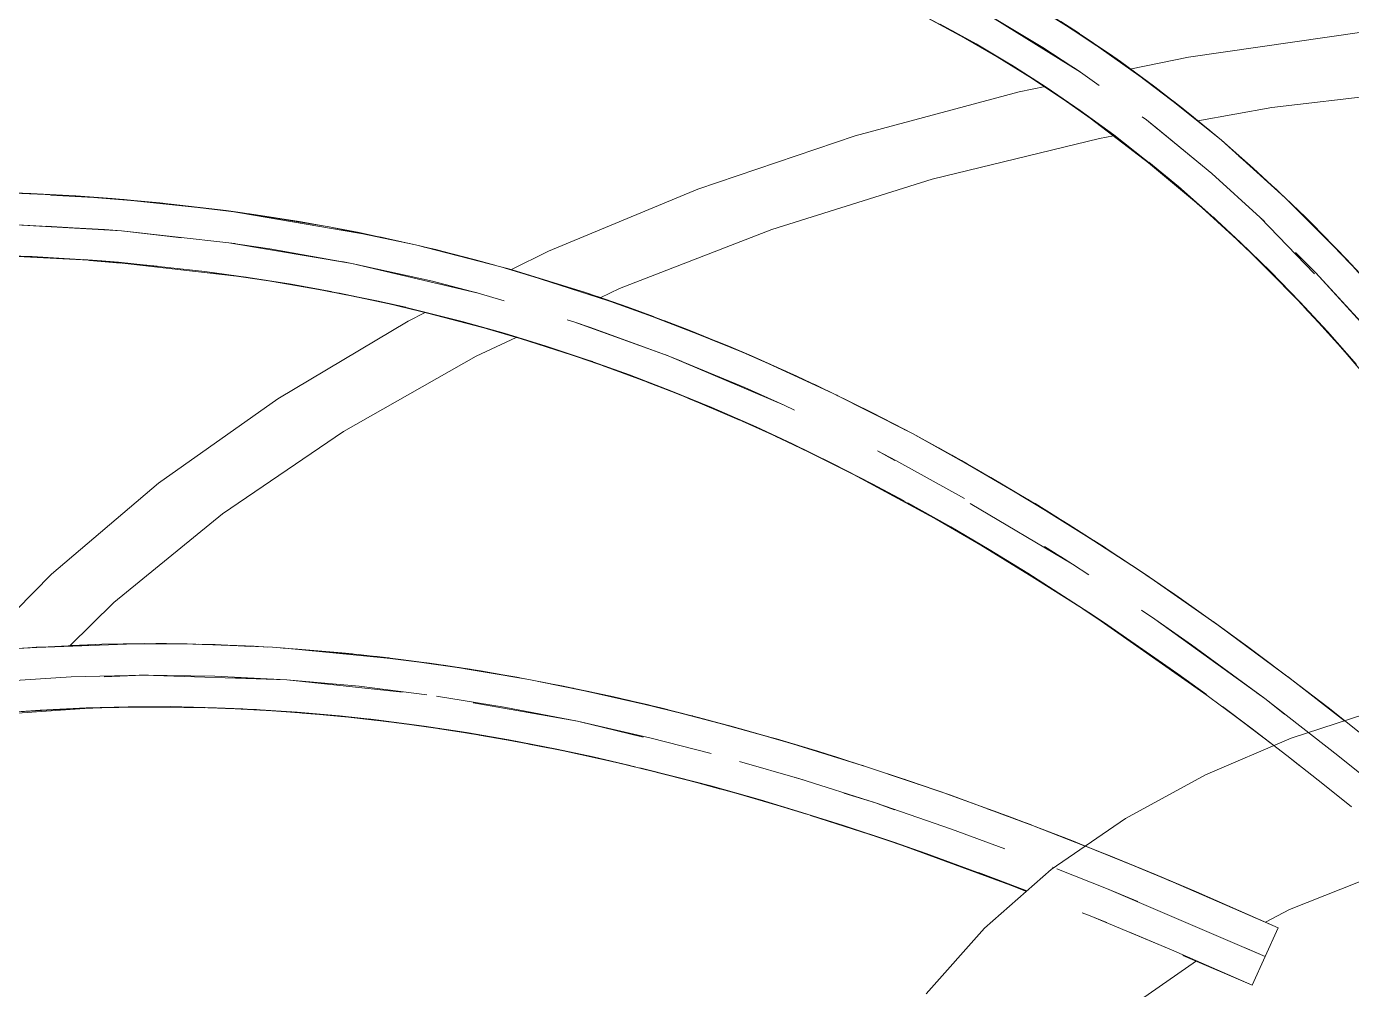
# Model space of a CAD drawing. Header units: inches. Extents: x -578 to 1873, y 397 to 1812.
# Drawn here: x 744.11 to 786.14, y 915.62 to 946.18 of the extents above; entities that cross this region are included whole.
import ezdxf

# ---------------------------------------------------------------- set-up
doc = ezdxf.new("R2010")
doc.units = ezdxf.units.IN
doc.header["$MEASUREMENT"] = 0
doc.layers.add('A-GENM', color=13, linetype='Continuous', lineweight=9)
doc.layers.add('A-WALL', color=113, linetype='Continuous', lineweight=13)

# ---------------------------------------------------------------- blocks, each defined once
blk = doc.blocks.new('3D Cad File Example_dwg_AC_Bandstand Canopy - AC_Bandstand Canopy-1783121-_3D_-3560-Level 1')
at = {"layer": 'A-GENM'}
for p, q in [((-16.721, 40.021), (-11.22, 40.814)), ((-18.578, 39.64), (-16.721, 40.021)), ((-22.092, 38.92), (-21.267, 39.089)), ((-27.293, 37.518), (-22.092, 38.92)), ((-14.083, 38.421), (-8.498, 39.08)), ((-16.425, 38.001), (-14.083, 38.421)), ((-32.282, 35.829), (-27.293, 37.518)), ((-24.848, 36.146), (-19.548, 37.44)), ((-19.548, 37.44), (-19.097, 37.521)), ((-29.937, 34.552), (-24.848, 36.146)), ((-37.022, 33.865), (-32.282, 35.829)), ((-34.772, 32.673), (-29.937, 34.552)), ((-38.211, 33.271), (-37.022, 33.865)), ((-35.38, 32.386), (-34.772, 32.673)), ((-45.606, 29.18), (-41.474, 31.643)), ((-41.474, 31.643), (-40.927, 31.916)), ((-39.312, 30.528), (-38.042, 31.128)), ((-43.52, 28.137), (-39.312, 30.528)), ((-49.385, 26.498), (-45.606, 29.18)), ((-47.36, 25.525), (-43.52, 28.137)), ((-52.784, 23.617), (-49.385, 26.498)), ((-50.802, 22.718), (-47.36, 25.525)), ((-55.23, 21.119), (-52.784, 23.617)), ((-52.201, 21.339), (-50.802, 22.718)), ((-13.466, 18.411), (-10.617, 19.342)), ((-16.178, 17.25), (-13.466, 18.411)), ((-18.725, 15.86), (-16.178, 17.25)), ((-21.075, 14.238), (-18.725, 15.86)), ((-23.195, 12.384), (-21.075, 14.238)), ((-13.515, 12.978), (-10.769, 14.065)), ((-13.515, 12.978), (-14.284, 12.571)), ((-25.046, 10.297), (-23.195, 12.384)), ((-18.243, 10.104), (-16.463, 11.344))]:
    blk.add_line(p, q, dxfattribs=at)
blk = doc.blocks.new('3D Cad File Example_dwg_AC_Bandstand Canopy Rib Centerplane - AC_Bandstand Canopy Rib Centerplane-1775948-_3D_-3561-Level 1')
at = {"layer": 'A-GENM'}
for p, q in [((-150.561, -230.096), (-154.478, -229.869)), ((-154.478, -229.869), (-151.107, -230.051)), ((-150.561, -230.096), (-152.952, -229.945)), ((-150.561, -230.096), (-151.107, -230.051)), ((-147.16, -230.471), (-150.561, -230.096)), ((-148.661, -230.31), (-150.561, -230.096)), ((-150.561, -230.096), (-150.506, -230.1)), ((-147.16, -230.471), (-146.959, -230.499)), ((-147.16, -230.471), (-143.261, -231.124)), ((-147.16, -230.471), (-145.854, -230.662)), ((-143.261, -231.124), (-145.854, -230.662)), ((-143.261, -231.124), (-143.571, -231.064)), ((-140.7, -231.693), (-143.261, -231.124)), ((-143.261, -231.124), (-139.252, -232.069)), ((-143.261, -231.124), (-143.06, -231.167)), ((-140.7, -231.693), (-139.252, -232.069)), ((-139.252, -232.069), (-139.309, -232.053)), ((-138.426, -232.311), (-139.252, -232.069)), ((-136.429, -232.915), (-136.221, -232.982)), ((-136.221, -232.982), (-133.228, -234.058)), ((-136.221, -232.982), (-135.686, -233.161)), ((-136.221, -232.982), (-135.537, -233.225)), ((-133.228, -234.058), (-135.686, -233.161)), ((-133.228, -234.058), (-133.297, -234.031)), ((-129.544, -235.623), (-133.228, -234.058)), ((-133.228, -234.058), (-130.797, -235.061)), ((-133.228, -234.058), (-132.801, -234.233)), ((-129.544, -235.623), (-130.797, -235.061)), ((-129.544, -235.623), (-129.954, -235.441)), ((-129.544, -235.623), (-129.214, -235.782)), ((-126.584, -237.076), (-126.008, -237.379)), ((-126.584, -237.076), (-126.032, -237.38)), ((-126.008, -237.379), (-123.826, -238.591)), ((-123.651, -238.743), (-120.405, -240.668)), ((-121.182, -240.18), (-121.294, -240.106)), ((-121.294, -240.106), (-120.405, -240.668)), ((-120.405, -240.668), (-120.781, -240.431)), ((-120.405, -240.668), (-119.888, -241.008)), ((-117.791, -242.412), (-118.209, -242.127)), ((-116.628, -243.229), (-117.791, -242.412)), ((-117.791, -242.412), (-114.305, -244.936)), ((-117.791, -242.412), (-117.282, -242.772)), ((-116.628, -243.229), (-114.305, -244.936)), ((-114.305, -244.936), (-114.553, -244.753)), ((-113.672, -245.434), (-114.305, -244.936)), ((-111.986, -246.737), (-114.305, -244.936)), ((-111.186, -247.383), (-111.986, -246.737))]:
    blk.add_line(p, q, dxfattribs=at)
blk = doc.blocks.new('3D Cad File Example_dwg_AC_Bandstand Canopy Rib Centerplane - AC_Bandstand Canopy Rib Centerplane-1775949-_3D_-3562-Level 1')
at = {"layer": 'A-GENM'}
for p, q in [((-120.15, -225.054), (-123.243, -223.132)), ((-121.338, -224.273), (-123.243, -223.132)), ((-120.15, -225.054), (-121.338, -224.273)), ((-120.15, -225.054), (-120.353, -224.922)), ((-119.552, -225.48), (-120.15, -225.054)), ((-118.195, -226.47), (-118.056, -226.575)), ((-118.056, -226.575), (-117.712, -226.844)), ((-118.056, -226.575), (-115.986, -228.273)), ((-118.056, -226.575), (-117.683, -226.879)), ((-117.712, -226.844), (-115.986, -228.273)), ((-115.986, -228.273), (-116.044, -228.223)), ((-114.451, -229.666), (-115.986, -228.273)), ((-114.451, -229.666), (-114.315, -229.795)), ((-114.451, -229.666), (-112.721, -231.455)), ((-114.451, -229.666), (-114.401, -229.714)), ((-114.315, -229.795), (-114.365, -229.752)), ((-113.332, -230.776), (-112.696, -231.41)), ((-112.555, -231.558), (-112.696, -231.41)), ((-112.696, -231.41), (-110.706, -233.595)), ((-112.696, -231.41), (-111.126, -233.115))]:
    blk.add_line(p, q, dxfattribs=at)
blk = doc.blocks.new('3D Cad File Example_dwg_AC_Bandstand Canopy Rib Centerplane - AC_Bandstand Canopy Rib Centerplane-1775955-_3D_-3568-Level 1')
at = {"layer": 'A-GENM'}
for p, q in [((-80.677, -278.24), (-85.709, -276.082)), ((-85.709, -276.082), (-85.072, -276.359)), ((-80.677, -278.24), (-81.674, -277.828)), ((-79.098, -278.864), (-80.677, -278.24)), ((-78.963, -278.917), (-79.012, -278.898)), ((-77.456, -279.495), (-75.765, -280.123)), ((-75.765, -280.123), (-73.349, -280.957)), ((-73.958, -280.739), (-73.349, -280.957)), ((-73.516, -280.898), (-73.349, -280.957)), ((-70.956, -281.718), (-73.349, -280.957)), ((-72.352, -281.26), (-73.349, -280.957)), ((-73.152, -281.019), (-73.349, -280.957)), ((-70.956, -281.718), (-71.062, -281.683)), ((-70.794, -281.763), (-70.956, -281.718)), ((-70.956, -281.718), (-69.038, -282.273)), ((-66.233, -283.014), (-68.14, -282.52)), ((-66.233, -283.014), (-63.898, -283.545)), ((-63.898, -283.545), (-65.981, -283.038)), ((-63.898, -283.545), (-64.461, -283.414)), ((-60.587, -284.134), (-63.898, -283.545)), ((-63.898, -283.545), (-61.578, -283.997)), ((-63.898, -283.545), (-63.22, -283.673)), ((-59.432, -284.342), (-61.578, -283.997)), ((-59.117, -284.387), (-56.973, -284.656)), ((-58.352, -284.467), (-54.684, -284.86)), ((-54.684, -284.86), (-56.973, -284.656)), ((-55.63, -284.77), (-54.684, -284.86)), ((-54.684, -284.86), (-52.4, -284.979)), ((-54.684, -284.86), (-50.121, -285.009)), ((-54.684, -284.86), (-52.968, -284.924)), ((-45.565, -284.803), (-47.843, -284.952)), ((-52.4, -284.979), (-50.121, -285.009)), ((-50.121, -285.009), (-50.296, -285.01)), ((-50.121, -285.009), (-47.843, -284.952)), ((-48.886, -284.954), (-50.121, -285.009)), ((-49.999, -285.006), (-50.121, -285.009))]:
    blk.add_line(p, q, dxfattribs=at)
blk = doc.blocks.new('3D Cad File Example_dwg-2744-Level 1')
at = {"layer": 'A-WALL'}
for p, q in [((-122.278, -222.533), (-119.994, -223.954)), ((-123.457, -224.161), (-125.749, -222.931)), ((-123.721, -224.036), (-125.242, -223.205)), ((-123.457, -224.161), (-124.593, -223.53)), ((-121.125, -223.226), (-118.882, -224.718)), ((-121.125, -223.226), (-119.994, -223.954)), ((-120.356, -223.715), (-120.769, -223.454)), ((-124.197, -223.761), (-122.241, -224.887)), ((-120.177, -223.836), (-120.356, -223.715)), ((-118.882, -224.718), (-119.994, -223.954)), ((-119.994, -223.954), (-117.793, -225.518)), ((-123.457, -224.161), (-122.241, -224.887)), ((-123.457, -224.161), (-121.234, -225.531)), ((-119.229, -224.475), (-119.606, -224.22)), ((-119.228, -224.476), (-119.377, -224.377)), ((-119.229, -224.475), (-119.376, -224.379)), ((-119.228, -224.476), (-119.375, -224.38)), ((-122.334, -224.829), (-122.241, -224.887)), ((-119.229, -224.475), (-119.13, -224.548)), ((-119.229, -224.475), (-119.114, -224.557)), ((-119.229, -224.475), (-119.157, -224.53)), ((-119.228, -224.476), (-119.033, -224.62)), ((-119.228, -224.476), (-118.882, -224.718)), ((-118.2, -225.23), (-118.882, -224.718)), ((-118.882, -224.718), (-116.677, -226.39)), ((-118.882, -224.718), (-117.793, -225.518)), ((-122.241, -224.887), (-121.234, -225.531)), ((-122.063, -225.02), (-121.579, -225.327)), ((-120.153, -226.269), (-121.794, -225.186)), ((-121.294, -225.517), (-121.403, -225.444)), ((-119.093, -227.043), (-121.234, -225.531)), ((-120.153, -226.269), (-121.234, -225.531)), ((-116.677, -226.39), (-117.793, -225.518)), ((-115.68, -227.217), (-117.793, -225.518)), ((-117.035, -226.104), (-117.227, -225.96)), ((-117.191, -225.988), (-117.035, -226.104)), ((-117.191, -225.988), (-117.035, -226.104)), ((-120.227, -226.218), (-120.153, -226.269)), ((-117.446, -228.345), (-120.153, -226.269)), ((-119.093, -227.043), (-120.153, -226.269)), ((-119.501, -226.75), (-120.153, -226.269)), ((-117.035, -226.104), (-116.905, -226.214)), ((-117.035, -226.104), (-116.831, -226.269)), ((-117.035, -226.104), (-116.677, -226.39)), ((-116.677, -226.39), (-115.68, -227.217)), ((-119.514, -226.745), (-119.307, -226.897)), ((-119.046, -227.086), (-119.384, -226.837)), ((-116.424, -226.6), (-116.112, -226.853)), ((-116.246, -226.748), (-116.112, -226.853)), ((-116.198, -226.788), (-116.112, -226.853)), ((-115.96, -226.985), (-116.112, -226.853)), ((-116.042, -226.916), (-116.112, -226.853)), ((-116.112, -226.853), (-115.97, -226.972)), ((-117.446, -228.345), (-119.093, -227.043)), ((-117.037, -228.688), (-119.093, -227.043)), ((-115.889, -227.043), (-115.97, -226.972)), ((-114.659, -228.113), (-115.68, -227.217)), ((-115.68, -227.217), (-113.658, -229.041)), ((-115.121, -227.722), (-114.659, -228.113)), ((-116.4, -229.261), (-118.183, -227.781)), ((-117.446, -228.345), (-117.984, -227.914)), ((-114.673, -228.1), (-114.851, -227.945)), ((-114.673, -228.1), (-114.659, -228.113)), ((-114.673, -228.1), (-114.476, -228.287)), ((-114.673, -228.1), (-114.521, -228.243)), ((-114.659, -228.113), (-113.658, -229.041)), ((-117.446, -228.345), (-117.037, -228.688)), ((-117.446, -228.345), (-116.75, -228.947)), ((-117.446, -228.345), (-115.818, -229.762)), ((-153.434, -228.907), (-156.368, -228.834)), ((-153.434, -228.907), (-154.993, -228.854)), ((-152.237, -228.97), (-154.993, -228.854)), ((-154.621, -228.864), (-153.434, -228.907)), ((-153.434, -228.907), (-152.237, -228.97)), ((-153.434, -228.909), (-153.246, -228.916)), ((-153.246, -228.916), (-152.91, -228.935)), ((-152.816, -228.962), (-150.856, -229.068)), ((-152.237, -228.97), (-150.856, -229.068)), ((-152.237, -228.97), (-149.478, -229.192)), ((-152.007, -228.985), (-152.083, -228.981)), ((-152.007, -228.985), (-152.083, -228.981)), ((-152.05, -228.984), (-151.862, -228.994)), ((-152.007, -228.985), (-150.856, -229.068)), ((-152.007, -228.985), (-151.877, -228.996)), ((-152.007, -228.985), (-151.862, -228.994)), ((-151.974, -228.989), (-151.862, -228.994)), ((-151.451, -229.025), (-151.862, -228.994)), ((-117.037, -228.688), (-115.068, -230.459)), ((-117.037, -228.688), (-115.818, -229.762)), ((-113.902, -228.809), (-114.025, -228.701)), ((-113.781, -228.926), (-113.902, -228.809)), ((-150.856, -229.068), (-147.243, -229.451)), ((-150.856, -229.068), (-149.478, -229.192)), ((-150.856, -229.068), (-149.731, -229.169)), ((-150.48, -229.099), (-150.669, -229.085)), ((-149.989, -229.146), (-150.48, -229.099)), ((-147.243, -229.451), (-149.478, -229.192)), ((-149.478, -229.192), (-146.722, -229.522)), ((-149.09, -229.231), (-149.439, -229.195)), ((-149.09, -229.231), (-149.344, -229.207)), ((-149.257, -229.217), (-149.09, -229.231)), ((-147.704, -229.392), (-149.09, -229.231)), ((-149.09, -229.231), (-148.561, -229.298)), ((-149.09, -229.231), (-148.555, -229.299)), ((-147.243, -229.451), (-148.987, -229.248)), ((-147.704, -229.392), (-147.408, -229.432)), ((-147.243, -229.451), (-146.722, -229.522)), ((-147.243, -229.451), (-142.603, -230.237)), ((-147.243, -229.451), (-146.311, -229.582)), ((-116.468, -229.205), (-116.336, -229.319)), ((-116.287, -229.363), (-115.313, -230.252)), ((-113.014, -229.664), (-113.658, -229.041)), ((-111.726, -230.978), (-113.658, -229.041)), ((-146.722, -229.522), (-143.974, -229.969)), ((-146.519, -229.555), (-146.311, -229.582)), ((-146.516, -229.554), (-146.297, -229.584)), ((-146.512, -229.557), (-146.297, -229.584)), ((-146.311, -229.582), (-146.505, -229.558)), ((-146.297, -229.584), (-146.311, -229.582)), ((-146.297, -229.584), (-144.924, -229.801)), ((-144.166, -229.937), (-144.924, -229.801)), ((-115.928, -229.661), (-115.818, -229.762)), ((-115.068, -230.459), (-115.818, -229.762)), ((-113.048, -229.642), (-112.782, -229.895)), ((-113.014, -229.664), (-111.726, -230.978)), ((-113.014, -229.664), (-111.275, -231.46)), ((-113.014, -229.664), (-112.782, -229.895)), ((-112.904, -229.774), (-113.014, -229.667)), ((-112.782, -229.895), (-112.904, -229.774)), ((-143.974, -229.969), (-142.603, -230.237)), ((-143.974, -229.969), (-141.241, -230.536)), ((-143.531, -230.052), (-143.751, -230.012)), ((-143.368, -230.087), (-143.531, -230.052)), ((-143.03, -230.15), (-143.531, -230.052)), ((-143.531, -230.052), (-143.08, -230.144)), ((-142.573, -230.251), (-143.03, -230.15)), ((-143.03, -230.15), (-142.444, -230.28)), ((-143.03, -230.15), (-142.603, -230.237)), ((-142.05, -230.362), (-142.603, -230.237)), ((-142.298, -230.313), (-142.603, -230.237)), ((-142.603, -230.237), (-141.241, -230.536)), ((-142.374, -230.288), (-142.146, -230.334)), ((-115.554, -230.022), (-114.119, -231.385)), ((-112.169, -230.531), (-112.782, -229.895)), ((-111.924, -230.77), (-112.649, -230.033)), ((-141.711, -230.433), (-142.146, -230.334)), ((-141.241, -230.536), (-138.531, -231.231)), ((-140.757, -230.65), (-141.104, -230.571)), ((-140.534, -230.704), (-140.959, -230.608)), ((-140.595, -230.69), (-140.946, -230.612)), ((-140.913, -230.62), (-140.534, -230.704)), ((-140.595, -230.69), (-140.907, -230.622)), ((-140.664, -230.675), (-140.757, -230.65)), ((-140.595, -230.69), (-140.757, -230.65)), ((-140.757, -230.65), (-140.621, -230.685)), ((-139.468, -230.99), (-140.595, -230.69)), ((-140.595, -230.69), (-140.534, -230.704)), ((-140.595, -230.69), (-139.468, -230.991)), ((-140.534, -230.704), (-139.213, -231.056)), ((-115.068, -230.459), (-114.119, -231.385)), ((-115.068, -230.459), (-113.189, -232.342)), ((-114.346, -231.183), (-115.003, -230.545)), ((-156.137, -230.835), (-153.4, -230.911)), ((-151.183, -231.048), (-154.768, -230.861)), ((-154.768, -230.861), (-153.4, -230.911)), ((-152.91, -230.945), (-153.988, -230.895)), ((-151.183, -231.048), (-153.4, -230.911)), ((-150.659, -231.091), (-153.4, -230.911)), ((-151.78, -231.006), (-151.183, -231.048)), ((-151.573, -231.031), (-150.592, -231.114)), ((-151.183, -231.048), (-149.432, -231.21)), ((-151.183, -231.048), (-146.547, -231.568)), ((-151.183, -231.048), (-150.659, -231.091)), ((-147.918, -231.38), (-150.659, -231.091)), ((-140.356, -230.752), (-139.379, -230.999)), ((-138.721, -231.182), (-139.379, -230.999)), ((-111.924, -230.77), (-111.83, -230.872)), ((-111.275, -231.46), (-111.878, -230.833)), ((-111.726, -230.978), (-111.275, -231.46)), ((-111.726, -230.978), (-109.883, -233.019)), ((-147.918, -231.38), (-146.547, -231.568)), ((-147.918, -231.38), (-145.183, -231.785)), ((-146.745, -231.554), (-146.983, -231.519)), ((-138.169, -231.333), (-138.531, -231.231)), ((-135.849, -232.052), (-138.531, -231.231)), ((-138.365, -231.282), (-138.169, -231.333)), ((-138.169, -231.333), (-138.302, -231.301)), ((-138.169, -231.333), (-135.849, -232.052)), ((-138.169, -231.333), (-134.52, -232.509)), ((-138.169, -231.333), (-138, -231.382)), ((-138.142, -231.345), (-138, -231.382)), ((-137.342, -231.59), (-138, -231.382)), ((-114.119, -231.385), (-113.187, -232.344)), ((-113.394, -232.15), (-114.022, -231.507)), ((-114.022, -231.507), (-113.366, -232.179)), ((-146.601, -231.56), (-146.547, -231.568)), ((-146.547, -231.568), (-145.183, -231.785)), ((-146.084, -231.652), (-144.256, -231.965)), ((-144.257, -231.95), (-145.183, -231.785)), ((-142.462, -232.312), (-145.183, -231.785)), ((-143.978, -232.019), (-144.305, -231.956)), ((-144.257, -231.95), (-141.789, -232.462)), ((-144.257, -231.95), (-142.462, -232.312)), ((-144.257, -231.95), (-143.918, -232.014)), ((-113.656, -231.874), (-112.73, -232.85)), ((-141.789, -232.462), (-143.698, -232.06)), ((-143.23, -232.163), (-141.924, -232.442)), ((-141.913, -232.445), (-143.171, -232.175)), ((-142.016, -232.42), (-142.492, -232.317)), ((-141.789, -232.462), (-142.462, -232.312)), ((-142.462, -232.312), (-139.763, -232.966)), ((-135.849, -232.052), (-134.52, -232.509)), ((-135.849, -232.052), (-133.2, -232.997)), ((-135.585, -232.143), (-135.467, -232.18)), ((-135.467, -232.18), (-135.585, -232.143)), ((-135.467, -232.18), (-135.388, -232.207)), ((-135.467, -232.18), (-134.52, -232.509)), ((-135.467, -232.18), (-135.313, -232.236)), ((-135.378, -232.213), (-135.264, -232.249)), ((-135.264, -232.249), (-135.376, -232.212)), ((-135.375, -232.211), (-135.264, -232.249)), ((-135.264, -232.249), (-135.094, -232.31)), ((-113.187, -232.344), (-111.392, -234.331)), ((-113.187, -232.344), (-112.311, -233.29)), ((-142.021, -232.422), (-141.222, -232.612)), ((-141.789, -232.462), (-141.546, -232.519)), ((-141.789, -232.462), (-138.422, -233.343)), ((-141.789, -232.462), (-139.763, -232.966)), ((-139.163, -233.143), (-140.551, -232.775)), ((-134.52, -232.509), (-133.694, -232.813)), ((-134.52, -232.509), (-131.305, -233.756)), ((-134.52, -232.509), (-133.2, -232.997)), ((-134.177, -232.636), (-133.907, -232.732)), ((-133.651, -232.829), (-133.907, -232.732)), ((-113.06, -232.502), (-112.444, -233.166)), ((-138.422, -233.343), (-139.763, -232.966)), ((-137.09, -233.751), (-139.763, -232.966)), ((-139.155, -233.145), (-139.379, -233.086)), ((-133.328, -232.948), (-132.556, -233.247)), ((-133.328, -232.948), (-133.279, -232.968)), ((-131.305, -233.756), (-133.2, -232.997)), ((-133.2, -232.997), (-130.587, -234.062)), ((-132.556, -233.247), (-132.952, -233.096)), ((-132.786, -233.163), (-132.556, -233.247)), ((-138.471, -233.328), (-138.422, -233.343)), ((-138.422, -233.343), (-137.09, -233.751)), ((-136.268, -234.035), (-137.919, -233.508)), ((-137.781, -233.548), (-137.19, -233.734)), ((-132.556, -233.247), (-131.214, -233.794)), ((-132.483, -233.286), (-131.305, -233.756)), ((-112.282, -233.322), (-112.311, -233.29)), ((-110.818, -235.028), (-112.311, -233.29)), ((-111.392, -234.331), (-112.311, -233.29)), ((-112.132, -233.512), (-111.685, -234.019)), ((-112.132, -233.512), (-111.685, -234.019)), ((-134.45, -234.663), (-137.09, -233.751)), ((-135.766, -234.192), (-137.09, -233.751)), ((-135.79, -234.2), (-136.343, -234.011)), ((-130.879, -233.943), (-131.305, -233.756)), ((-131.305, -233.756), (-130.587, -234.062)), ((-131.305, -233.756), (-129.147, -234.705)), ((-130.587, -234.062), (-129.147, -234.705)), ((-128.013, -235.241), (-130.587, -234.062)), ((-130.254, -234.207), (-130.587, -234.064)), ((-133.143, -235.166), (-135.766, -234.192)), ((-135.617, -234.243), (-135.766, -234.192)), ((-134.45, -234.663), (-135.766, -234.192)), ((-133.844, -234.904), (-135.315, -234.364)), ((-133.938, -234.867), (-134.964, -234.486)), ((-130.254, -234.207), (-129.296, -234.637)), ((-130.254, -234.207), (-130.03, -234.311)), ((-130.254, -234.207), (-129.857, -234.388)), ((-133.143, -235.166), (-134.45, -234.663)), ((-134.45, -234.663), (-131.844, -235.699)), ((-133.886, -234.89), (-133.115, -235.194)), ((-129.296, -234.637), (-129.519, -234.539)), ((-129.363, -234.609), (-129.296, -234.637)), ((-129.249, -234.66), (-129.296, -234.637)), ((-129.296, -234.637), (-129.147, -234.707)), ((-129.296, -234.637), (-129.147, -234.705)), ((-128.013, -235.241), (-129.147, -234.705)), ((-128.752, -234.892), (-128.557, -234.981)), ((-133.197, -235.144), (-133.143, -235.166)), ((-133.143, -235.166), (-131.844, -235.699)), ((-127.843, -235.323), (-128.557, -234.981)), ((-128.013, -235.241), (-126.743, -235.87)), ((-128.013, -235.241), (-125.479, -236.528)), ((-128.013, -235.243), (-127.843, -235.323)), ((-127.899, -235.297), (-127.843, -235.323)), ((-127.459, -235.515), (-127.843, -235.323)), ((-127.843, -235.323), (-127.65, -235.421)), ((-127.843, -235.323), (-127.76, -235.366)), ((-132.695, -235.361), (-132.219, -235.56)), ((-132.668, -235.371), (-130.982, -236.086)), ((-132.575, -235.408), (-132.22, -235.558)), ((-130.436, -236.315), (-131.844, -235.699)), ((-129.277, -236.853), (-131.844, -235.699)), ((-131.039, -236.062), (-130.474, -236.315)), ((-125.479, -236.528), (-126.743, -235.87)), ((-126.743, -235.87), (-126.136, -236.194)), ((-126.743, -235.87), (-126.425, -236.033)), ((-126.425, -236.033), (-126.686, -235.902)), ((-126.425, -236.033), (-126.548, -235.973)), ((-126.248, -236.128), (-126.425, -236.033)), ((-126.425, -236.033), (-126.265, -236.119)), ((-126.425, -236.033), (-126.163, -236.172)), ((-126.172, -236.168), (-125.941, -236.284)), ((-130.436, -236.315), (-128.01, -237.471)), ((-130.436, -236.315), (-129.277, -236.853)), ((-130.436, -236.315), (-130.186, -236.435)), ((-129.984, -236.535), (-128.766, -237.111)), ((-125.941, -236.284), (-125.714, -236.406)), ((-125.479, -236.528), (-124.231, -237.209)), ((-125.479, -236.528), (-122.988, -237.917)), ((-129.827, -236.606), (-128.67, -237.157)), ((-128.01, -237.471), (-129.277, -236.853)), ((-129.277, -236.853), (-126.75, -238.118)), ((-125.046, -236.764), (-124.653, -236.975)), ((-124.907, -236.84), (-124.653, -236.975)), ((-124.777, -236.911), (-124.653, -236.975)), ((-124.552, -237.033), (-124.653, -236.975)), ((-124.231, -237.21), (-124.653, -236.975)), ((-124.653, -236.975), (-124.446, -237.091)), ((-128.741, -237.123), (-127.873, -237.556)), ((-124.49, -237.073), (-124.104, -237.28)), ((-124.104, -237.28), (-124.419, -237.11)), ((-121.761, -238.645), (-124.231, -237.209)), ((-124.231, -237.209), (-124.104, -237.28)), ((-124.231, -237.209), (-122.988, -237.917)), ((-123.926, -237.379), (-124.184, -237.236)), ((-123.858, -237.422), (-124.104, -237.28)), ((-123.721, -237.503), (-124.104, -237.28)), ((-124.104, -237.28), (-123.926, -237.379)), ((-124.018, -237.33), (-123.926, -237.379)), ((-123.738, -237.489), (-123.926, -237.379)), ((-128.01, -237.471), (-125.953, -238.55)), ((-128.01, -237.471), (-126.75, -238.118)), ((-124.413, -239.415), (-127.604, -237.69)), ((-126.777, -238.121), (-127.498, -237.744)), ((-127.355, -237.815), (-126.173, -238.436)), ((-126.255, -238.391), (-127.321, -237.832)), ((-123.721, -237.499), (-123.37, -237.695)), ((-123.224, -237.782), (-123.37, -237.695)), ((-125.741, -238.66), (-126.75, -238.118)), ((-124.264, -239.488), (-126.75, -238.118)), ((-121.761, -238.645), (-122.988, -237.917)), ((-120.538, -239.399), (-122.988, -237.917)), ((-121.761, -238.645), (-122.446, -238.245)), ((-121.761, -238.645), (-121.807, -238.618)), ((-121.761, -238.645), (-121.715, -238.673)), ((-121.761, -238.645), (-121.589, -238.749)), ((-121.106, -239.056), (-121.761, -238.645)), ((-121.761, -238.645), (-119.333, -240.171)), ((-121.761, -238.645), (-120.538, -239.399)), ((-125.625, -238.724), (-124.264, -239.488)), ((-123.105, -240.186), (-125.056, -239.052)), ((-123.602, -239.886), (-125.031, -239.065)), ((-121.589, -238.749), (-121.657, -238.709)), ((-121.589, -238.749), (-121.635, -238.722)), ((-120.846, -239.207), (-121.589, -238.749)), ((-123.041, -240.208), (-124.264, -239.488)), ((-121.821, -240.956), (-124.264, -239.488)), ((-120.713, -239.291), (-120.846, -239.207)), ((-119.333, -240.171), (-120.538, -239.399)), ((-120.538, -239.399), (-118.131, -240.968)), ((-121.491, -241.184), (-123.721, -239.815)), ((-119.47, -240.082), (-119.723, -239.923)), ((-123.041, -240.208), (-121.821, -240.956)), ((-119.646, -239.972), (-119.47, -240.082)), ((-119.358, -240.155), (-119.47, -240.082)), ((-119.47, -240.082), (-119.333, -240.171)), ((-119.47, -240.082), (-119.205, -240.26)), ((-119.239, -240.233), (-119.333, -240.171)), ((-119.239, -240.233), (-119.333, -240.171)), ((-119.333, -240.171), (-118.37, -240.808)), ((-119.333, -240.171), (-118.131, -240.968)), ((-119.239, -240.233), (-119.333, -240.173)), ((-122.566, -240.508), (-119.88, -242.205)), ((-122.417, -240.598), (-121.627, -241.091)), ((-119.88, -242.205), (-121.821, -240.956)), ((-121.821, -240.956), (-119.42, -242.512)), ((-117.154, -241.636), (-118.37, -240.808)), ((-116.947, -241.78), (-118.131, -240.968)), ((-118.131, -240.968), (-115.766, -242.617)), ((-117.418, -241.463), (-116.947, -241.78)), ((-117.307, -241.534), (-117.154, -241.636)), ((-117.295, -241.542), (-117.154, -241.636)), ((-116.947, -241.782), (-117.154, -241.636)), ((-117.154, -241.636), (-117.09, -241.682)), ((-117.154, -241.636), (-116.992, -241.749)), ((-116.947, -241.78), (-116.992, -241.749)), ((-116.947, -241.78), (-116.49, -242.108)), ((-116.947, -241.78), (-116.43, -242.152)), ((-116.947, -241.78), (-115.766, -242.617)), ((-120.076, -242.087), (-119.361, -242.567)), ((-119.88, -242.205), (-116.232, -244.76)), ((-119.88, -242.205), (-119.42, -242.512)), ((-119.609, -242.389), (-119.283, -242.611)), ((-117.06, -244.15), (-119.42, -242.512)), ((-115.941, -242.491), (-114.812, -243.31)), ((-114.599, -243.468), (-115.766, -242.617)), ((-113.44, -244.337), (-115.766, -242.617)), ((-151.185, -243.212), (-153.877, -243.349)), ((-149.834, -243.19), (-153.537, -243.325)), ((-151.185, -243.212), (-153.537, -243.325)), ((-153.265, -243.307), (-153.537, -243.325)), ((-153.383, -243.314), (-153.265, -243.307)), ((-153.353, -243.316), (-153.265, -243.307)), ((-152.772, -243.288), (-153.265, -243.307)), ((-152.192, -243.252), (-151.893, -243.236)), ((-151.893, -243.236), (-151.39, -243.222)), ((-149.834, -243.19), (-151.185, -243.212)), ((-148.482, -243.198), (-151.185, -243.212)), ((-150.841, -243.206), (-150.512, -243.197)), ((-150.189, -243.193), (-150.512, -243.197)), ((-150.512, -243.197), (-150.179, -243.195)), ((-150.354, -243.198), (-150.512, -243.197)), ((-150.189, -243.193), (-150.356, -243.199)), ((-150.189, -243.193), (-150.337, -243.198)), ((-150.189, -243.193), (-149.834, -243.19)), ((-149.267, -243.197), (-149.834, -243.19)), ((-149.5, -243.201), (-149.834, -243.19)), ((-148.482, -243.198), (-149.834, -243.19)), ((-149.473, -243.192), (-149.131, -243.19)), ((-149.131, -243.19), (-148.813, -243.196)), ((-148.482, -243.198), (-145.772, -243.307)), ((-148.298, -243.206), (-147.744, -243.216)), ((-147.629, -243.219), (-148.12, -243.213)), ((-147.589, -243.221), (-148.007, -243.217)), ((-147.589, -243.221), (-147.744, -243.216)), ((-147.693, -243.219), (-147.744, -243.216)), ((-146.356, -243.273), (-147.744, -243.216)), ((-147.589, -243.221), (-147.629, -243.219)), ((-147.629, -243.219), (-146.462, -243.279)), ((-147.629, -243.219), (-146.668, -243.271)), ((-147.589, -243.221), (-146.627, -243.273)), ((-147.589, -243.221), (-146.627, -243.273)), ((-145.931, -243.3), (-146.356, -243.273)), ((-145.262, -243.341), (-145.772, -243.307)), ((-145.772, -243.307), (-143.06, -243.534)), ((-115.05, -243.143), (-114.599, -243.468)), ((-114.841, -243.291), (-114.75, -243.356)), ((-114.812, -243.31), (-114.75, -243.357)), ((-114.812, -243.31), (-114.599, -243.47)), ((-114.812, -243.31), (-114.75, -243.356)), ((-114.811, -243.312), (-114.75, -243.356)), ((-153.537, -243.325), (-153.877, -243.349)), ((-145.483, -243.329), (-145.262, -243.341)), ((-145.262, -243.341), (-145.438, -243.335)), ((-145.262, -243.341), (-143.06, -243.534)), ((-145.262, -243.341), (-141.706, -243.691)), ((-145.262, -243.341), (-144.967, -243.362)), ((-145.174, -243.351), (-144.967, -243.362)), ((-145.16, -243.352), (-144.967, -243.362)), ((-144.967, -243.362), (-145.016, -243.359)), ((-144.38, -243.418), (-144.967, -243.362)), ((-144.379, -243.418), (-144.967, -243.362)), ((-143.576, -243.482), (-144.967, -243.362)), ((-144.48, -243.409), (-144.967, -243.362)), ((-144.338, -243.422), (-144.967, -243.362)), ((-143.576, -243.482), (-143.234, -243.519)), ((-143.06, -243.534), (-141.706, -243.691)), ((-143.06, -243.534), (-140.349, -243.876)), ((-142.453, -243.601), (-142.622, -243.585)), ((-142.388, -243.608), (-142.563, -243.592)), ((-142.388, -243.608), (-142.563, -243.592)), ((-142.187, -243.637), (-142.453, -243.601)), ((-142.388, -243.608), (-142.453, -243.601)), ((-141.706, -243.691), (-142.453, -243.601)), ((-142.212, -243.632), (-142.388, -243.608)), ((-142.231, -243.63), (-142.388, -243.608)), ((-142.388, -243.608), (-142.188, -243.632)), ((-142.268, -243.623), (-142.188, -243.632)), ((-142.188, -243.632), (-142.077, -243.646)), ((-140.974, -243.794), (-141.706, -243.691)), ((-141.706, -243.691), (-139.179, -244.058)), ((-141.706, -243.691), (-140.349, -243.876)), ((-114.701, -243.394), (-114.75, -243.356)), ((-114.677, -243.411), (-114.75, -243.356)), ((-114.75, -243.356), (-114.599, -243.468)), ((-113.44, -244.337), (-114.599, -243.468)), ((-141.234, -243.755), (-140.797, -243.812)), ((-140.575, -243.845), (-140.797, -243.812)), ((-139.179, -244.058), (-140.349, -243.876)), ((-137.645, -244.328), (-140.349, -243.876)), ((-139.73, -243.97), (-139.906, -243.945)), ((-139.73, -243.97), (-139.859, -243.952)), ((-139.73, -243.97), (-139.856, -243.953)), ((-139.73, -243.97), (-139.504, -244.006)), ((-139.73, -243.97), (-139.631, -243.988)), ((-139.73, -243.97), (-139.631, -243.988)), ((-139.73, -243.97), (-139.179, -244.058)), ((-139.413, -244.02), (-139.469, -244.012)), ((-139.413, -244.02), (-138.025, -244.258)), ((-139.179, -244.058), (-137.645, -244.328)), ((-114.74, -245.861), (-117.06, -244.15)), ((-116.151, -244.81), (-117.06, -244.15)), ((-137.823, -244.296), (-138.025, -244.258)), ((-136.299, -244.592), (-137.645, -244.328)), ((-134.949, -244.882), (-137.645, -244.328)), ((-136.601, -244.53), (-137.062, -244.442)), ((-136.929, -244.477), (-136.299, -244.592)), ((-136.601, -244.53), (-136.299, -244.592)), ((-136.601, -244.53), (-136.447, -244.562)), ((-136.601, -244.53), (-136.507, -244.551)), ((-116.79, -244.354), (-116.526, -244.543)), ((-116.56, -244.526), (-116.088, -244.867)), ((-113.44, -244.338), (-113.561, -244.246)), ((-112.296, -245.219), (-113.44, -244.337)), ((-113.44, -244.337), (-111.776, -245.637)), ((-136.354, -244.582), (-136.299, -244.592)), ((-133.441, -245.236), (-136.299, -244.592)), ((-136.299, -244.592), (-136.228, -244.607)), ((-136.299, -244.592), (-136.229, -244.607)), ((-134.949, -244.882), (-136.299, -244.592)), ((-136.299, -244.592), (-135.649, -244.738)), ((-135.79, -244.701), (-135.264, -244.812)), ((-135.264, -244.812), (-135.106, -244.848)), ((-133.441, -245.236), (-134.949, -244.882)), ((-132.264, -245.533), (-134.949, -244.882)), ((-134.513, -244.984), (-133.893, -245.127)), ((-134.497, -244.988), (-134.235, -245.046)), ((-155.663, -245.52), (-151.573, -245.236)), ((-151.685, -245.229), (-154.343, -245.392)), ((-153.147, -245.303), (-154.343, -245.392)), ((-150.349, -245.195), (-153.147, -245.303)), ((-151.685, -245.229), (-153.147, -245.303)), ((-153.147, -245.303), (-152.227, -245.26)), ((-152.644, -245.288), (-152.327, -245.272)), ((-152.598, -245.285), (-152.363, -245.273)), ((-152.059, -245.252), (-151.779, -245.239)), ((-151.685, -245.229), (-149.012, -245.191)), ((-150.349, -245.195), (-151.685, -245.229)), ((-150.65, -245.215), (-151.343, -245.233)), ((-150.349, -245.195), (-150.656, -245.202)), ((-148.962, -245.205), (-150.404, -245.211)), ((-150.349, -245.195), (-149.012, -245.191)), ((-150.349, -245.195), (-149.695, -245.197)), ((-150.349, -245.195), (-147.554, -245.223)), ((-149.274, -245.206), (-150.336, -245.21)), ((-150.336, -245.21), (-149.274, -245.206)), ((-149.459, -245.198), (-148.924, -245.2)), ((-146.331, -245.277), (-149.012, -245.191)), ((-147.554, -245.223), (-149.012, -245.191)), ((-148.586, -245.213), (-147.927, -245.226)), ((-147.911, -245.213), (-147.554, -245.223)), ((-144.99, -245.366), (-147.554, -245.223)), ((-146.331, -245.277), (-147.554, -245.223)), ((-147.554, -245.223), (-146.717, -245.263)), ((-147.377, -245.244), (-146.425, -245.286)), ((-146.619, -245.275), (-147.261, -245.248)), ((-146.619, -245.275), (-147.261, -245.248)), ((-146.602, -245.269), (-146.283, -245.284)), ((-144.99, -245.366), (-146.331, -245.277)), ((-146.331, -245.277), (-143.646, -245.485)), ((-145.194, -245.365), (-146.106, -245.304)), ((-144.99, -245.366), (-145.122, -245.357)), ((-142.484, -245.611), (-144.99, -245.366)), ((-144.784, -245.385), (-144.99, -245.366)), ((-144.99, -245.366), (-143.646, -245.485)), ((-144.853, -245.391), (-143.492, -245.512)), ((-143.731, -245.486), (-144.828, -245.393)), ((-144.561, -245.414), (-143.958, -245.466)), ((-134.235, -245.046), (-133.461, -245.231)), ((-134.235, -245.046), (-134.042, -245.095)), ((-134.235, -245.046), (-133.893, -245.127)), ((-134.116, -245.077), (-133.893, -245.127)), ((-133.776, -245.156), (-133.893, -245.127)), ((-133.722, -245.172), (-133.461, -245.231)), ((-133.663, -245.185), (-133.461, -245.231)), ((-133.441, -245.236), (-133.461, -245.231)), ((-133.461, -245.231), (-133.299, -245.273)), ((-133.461, -245.231), (-133.251, -245.286)), ((-132.264, -245.533), (-133.441, -245.236)), ((-130.931, -245.891), (-133.441, -245.236)), ((-133.441, -245.236), (-132.809, -245.401)), ((-132.517, -245.468), (-132.847, -245.386)), ((-114.74, -245.861), (-115.643, -245.185)), ((-115.456, -245.333), (-115.143, -245.568)), ((-112.296, -245.221), (-112.393, -245.144)), ((-112.296, -245.221), (-112.393, -245.144)), ((-112.393, -245.144), (-112.296, -245.22)), ((-112.296, -245.219), (-111.152, -246.123)), ((-112.296, -245.219), (-111.813, -245.603)), ((-112.296, -245.219), (-111.911, -245.529)), ((-143.822, -245.473), (-143.99, -245.458)), ((-140.961, -245.808), (-143.646, -245.485)), ((-142.484, -245.611), (-143.646, -245.485)), ((-143.455, -245.516), (-142.457, -245.628)), ((-142.484, -245.611), (-142.744, -245.581)), ((-139.623, -246.012), (-142.484, -245.611)), ((-140.961, -245.808), (-142.484, -245.611)), ((-142.484, -245.611), (-141.643, -245.726)), ((-140.869, -245.836), (-142.406, -245.634)), ((-141.616, -245.729), (-140.593, -245.869)), ((-139.623, -246.012), (-140.961, -245.808)), ((-140.961, -245.808), (-138.281, -246.244)), ((-132.517, -245.468), (-131.156, -245.829)), ((-132.517, -245.468), (-132.463, -245.483)), ((-132.517, -245.468), (-132.447, -245.487)), ((-132.264, -245.533), (-130.931, -245.891)), ((-132.264, -245.533), (-129.593, -246.274)), ((-131.328, -245.785), (-131.156, -245.829)), ((-131.294, -245.797), (-130.931, -245.891)), ((-131.267, -245.801), (-131.156, -245.829)), ((-131.194, -245.823), (-130.931, -245.891)), ((-131.156, -245.829), (-131.079, -245.852)), ((-131.156, -245.829), (-130.931, -245.891)), ((-131.156, -245.829), (-131.095, -245.847)), ((-114.104, -246.357), (-115.327, -245.428)), ((-140.474, -245.893), (-139.721, -246.01)), ((-139.623, -246.012), (-139.711, -245.998)), ((-139.623, -246.012), (-138.895, -246.143)), ((-139.623, -246.012), (-138.281, -246.244)), ((-139.623, -246.012), (-136.753, -246.54)), ((-138.429, -246.232), (-139.366, -246.068)), ((-139.22, -246.091), (-137.75, -246.351)), ((-139.098, -246.111), (-138.834, -246.157)), ((-138.851, -246.151), (-137.823, -246.336)), ((-138.281, -246.244), (-136.753, -246.54)), ((-138.281, -246.244), (-135.608, -246.784)), ((-130.931, -245.891), (-128.48, -246.608)), ((-130.931, -245.891), (-129.593, -246.274)), ((-130.558, -246.001), (-130.931, -245.891)), ((-129.912, -246.182), (-129.79, -246.216)), ((-128.759, -246.523), (-129.79, -246.216)), ((-114.017, -246.425), (-114.74, -245.861)), ((-114.74, -245.861), (-113.599, -246.739)), ((-136.99, -246.505), (-137.639, -246.377)), ((-136.981, -246.494), (-136.753, -246.54)), ((-136.753, -246.54), (-135.608, -246.784)), ((-136.687, -246.566), (-135.823, -246.752)), ((-136.541, -246.596), (-134.861, -246.963)), ((-136.434, -246.617), (-135.54, -246.811)), ((-128.48, -246.608), (-129.593, -246.274)), ((-126.936, -247.096), (-129.593, -246.274)), ((-128.48, -246.608), (-129.004, -246.455)), ((-128.883, -246.487), (-128.759, -246.523)), ((-128.829, -246.503), (-128.759, -246.523)), ((-128.692, -246.544), (-128.759, -246.523)), ((-128.653, -246.556), (-128.759, -246.523)), ((-128.759, -246.523), (-128.46, -246.615)), ((-128.46, -246.614), (-128.48, -246.608)), ((-128.48, -246.608), (-127.76, -246.841)), ((-128.48, -246.608), (-126.936, -247.096)), ((-128.46, -246.614), (-127.907, -246.786)), ((-128.329, -246.656), (-127.907, -246.786)), ((-135.608, -246.784), (-132.946, -247.423)), ((-135.608, -246.784), (-134.44, -247.054)), ((-134.271, -247.105), (-135.01, -246.931)), ((-128.056, -246.742), (-127.907, -246.786)), ((-127.587, -246.891), (-127.907, -246.786)), ((-127.587, -246.891), (-127.907, -246.786)), ((-126.936, -247.097), (-127.082, -247.049)), ((-125.619, -247.534), (-126.936, -247.096)), ((-124.295, -247.994), (-126.936, -247.096)), ((-112.458, -247.64), (-113.599, -246.739)), ((-113.599, -246.739), (-113.189, -247.067)), ((-132.946, -247.423), (-134.12, -247.13)), ((-132.203, -247.627), (-133.859, -247.204)), ((-133.397, -247.32), (-133.777, -247.223)), ((-130.296, -248.152), (-132.946, -247.423)), ((-131.868, -247.708), (-132.946, -247.423)), ((-126.215, -247.341), (-125.619, -247.534)), ((-125.743, -247.492), (-125.818, -247.468)), ((-125.619, -247.534), (-125.743, -247.492)), ((-125.619, -247.535), (-125.743, -247.492)), ((-125.619, -247.536), (-125.743, -247.492)), ((-131.561, -247.804), (-132.326, -247.595)), ((-128.981, -248.546), (-131.868, -247.708)), ((-131.786, -247.731), (-131.868, -247.708)), ((-130.296, -248.152), (-131.868, -247.708)), ((-124.295, -247.994), (-125.619, -247.534)), ((-125.619, -247.534), (-125.271, -247.662)), ((-125.619, -247.534), (-125.163, -247.697)), ((-112.458, -247.64), (-111.555, -248.371)), ((-127.66, -248.964), (-130.296, -248.152)), ((-128.981, -248.546), (-130.296, -248.152)), ((-129.672, -248.346), (-128.866, -248.592)), ((-124.397, -247.958), (-123.203, -248.387)), ((-124.295, -247.994), (-121.669, -248.96)), ((-123.721, -248.205), (-123.203, -248.387)), ((-123.203, -248.387), (-123.721, -248.205)), ((-127.66, -248.964), (-128.981, -248.546)), ((-126.563, -249.336), (-128.711, -248.64)), ((-123.203, -248.387), (-122.472, -248.657)), ((-123.203, -248.387), (-122.473, -248.664)), ((-123.203, -248.387), (-122.757, -248.554)), ((-123.145, -248.417), (-122.472, -248.657)), ((-122.472, -248.657), (-123.107, -248.431)), ((-122.222, -248.757), (-122.472, -248.657)), ((-121.995, -248.84), (-122.472, -248.657)), ((-122.472, -248.657), (-121.988, -248.843)), ((-122.204, -248.76), (-121.735, -248.935)), ((-126.065, -249.495), (-127.66, -248.964)), ((-125.038, -249.853), (-127.66, -248.964)), ((-121.669, -248.961), (-121.735, -248.935)), ((-121.669, -248.96), (-120.698, -249.335)), ((-121.669, -248.96), (-119.998, -249.618)), ((-126.606, -249.322), (-125.81, -249.59)), ((-126.065, -249.495), (-125.038, -249.853)), ((-126.065, -249.495), (-122.432, -250.81)), ((-125.515, -249.695), (-125.769, -249.605)), ((-120.698, -249.335), (-117.765, -250.521)), ((-120.698, -249.335), (-119.059, -249.988)), ((-120.698, -249.335), (-120.367, -249.464)), ((-120.367, -249.464), (-120.49, -249.418)), ((-120.422, -249.444), (-120.367, -249.464)), ((-119.992, -249.615), (-120.418, -249.444)), ((-120.093, -249.576), (-120.367, -249.464)), ((-122.371, -250.855), (-125.676, -249.636)), ((-125.038, -249.853), (-122.432, -250.81)), ((-119.345, -249.875), (-119.059, -249.988)), ((-117.765, -250.521), (-119.059, -249.988)), ((-116.464, -251.071), (-119.059, -249.988)), ((-123.377, -250.456), (-122.432, -250.81)), ((-117.765, -250.521), (-118.158, -250.361)), ((-123.175, -250.541), (-121.865, -251.052)), ((-122.432, -250.81), (-121.849, -251.039)), ((-116.464, -251.071), (-117.765, -250.521)), ((-113.881, -252.205), (-117.765, -250.521)), ((-117.765, -250.521), (-117.315, -250.716)), ((-116.464, -251.071), (-113.881, -252.205)), ((-116.464, -251.071), (-113.881, -252.205)), ((-120.093, -251.73), (-119.84, -251.829)), ((-117.264, -252.904), (-119.84, -251.829)), ((-119.314, -252.044), (-119.84, -251.829)), ((-117.264, -252.904), (-118.593, -252.346)), ((-114.701, -254.03), (-113.881, -252.205)), ((-117.264, -252.904), (-114.701, -254.03)), ((-117.264, -252.904), (-114.701, -254.03)), ((-116.897, -253.083), (-114.701, -254.03)), ((-116.476, -253.264), (-114.701, -254.03))]:
    blk.add_line(p, q, dxfattribs=at)
for name, p in [('3D Cad File Example_dwg_AC_Bandstand Canopy - AC_Bandstand Canopy-1783121-_3D_-3560-Level 1', (-100, -264.6)), ('3D Cad File Example_dwg_AC_Bandstand Canopy Rib Centerplane - AC_Bandstand Canopy Rib Centerplane-1775949-_3D_-3562-Level 1', (0, 0)), ('3D Cad File Example_dwg_AC_Bandstand Canopy Rib Centerplane - AC_Bandstand Canopy Rib Centerplane-1775948-_3D_-3561-Level 1', (0, 0))]:
    blk.add_blockref(name, p)
at = {"rotation": 180}
blk.add_blockref('3D Cad File Example_dwg_AC_Bandstand Canopy Rib Centerplane - AC_Bandstand Canopy Rib Centerplane-1775955-_3D_-3568-Level 1', (-200, -529.2), dxfattribs=at)

msp = doc.modelspace()

# ---------------------------------------------------------------- block references
at = {"layer": 'A-WALL', "color": 30, "lineweight": 9}
msp.add_blockref('3D Cad File Example_dwg-2744-Level 1', (897.689, 1169.788), dxfattribs=at)

doc.saveas('drawing.dxf')
